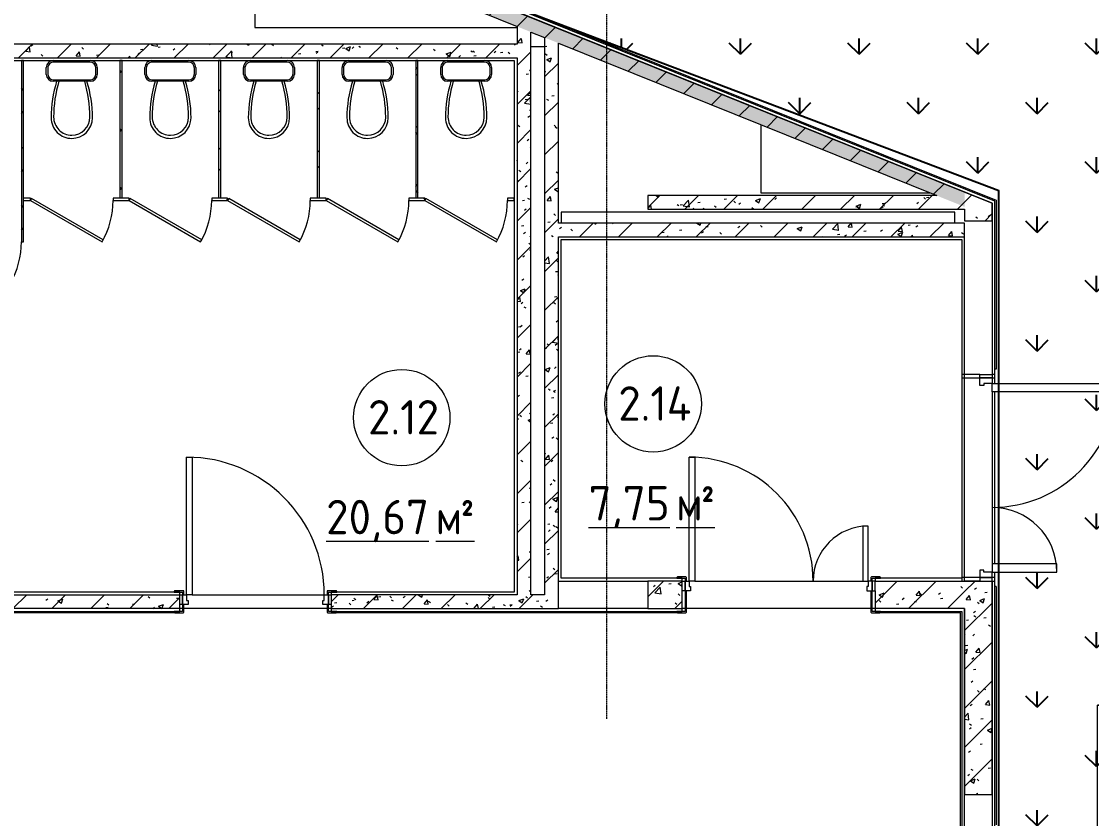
# Model space of a CAD drawing. Header units: millimetres. Extents: x -584918 to 2941280, y 3000189 to 4229862.
# Drawn here: x -436506 to -428734, y 3853985 to 3859775 of the extents above; entities that cross this region are included whole.
import ezdxf

# ---------------------------------------------------------------- set-up
doc = ezdxf.new("R2010")
doc.units = ezdxf.units.MM
doc.linetypes.add('ASVP_Невидимые', pattern=[5, 3, -2])
doc.linetypes.add('ASVP_Осевая', pattern=[14, 10, -2, 0, -2])
for name, color, linetype, lineweight in [('Двери', 7, 'Continuous', 0), ('Линии', 7, 'Continuous', 0), ('Марки помещений', 7, 'Continuous', 0), ('Обобщенные модели', 7, 'Continuous', 0), ('Перекрытие', 7, 'Continuous', 0), ('Сантехника', 7, 'Continuous', 0), ('Стены внутренние', 7, 'Continuous', 0), ('Стены наружные', 7, 'Continuous', 0), ('Стены несущие', 7, 'Continuous', 0), ('Стены отделка', 7, 'Continuous', 0), ('Стены перегородки', 7, 'Continuous', 0), ('экспертиза условные обозначения', 1, 'Continuous', 0)]:
    doc.layers.add(name, color=color, linetype=linetype, lineweight=lineweight)
doc.styles.add('GOST Common_2', font='', dxfattribs={"height": 500})
doc.styles.add('GOST Common_3', font='', dxfattribs={"width": 0.9, "height": 500})
doc.styles.get('GOST Common_2').set_extended_font_data('GOST Common')
doc.styles.get('GOST Common_3').set_extended_font_data('GOST Common')
pattern_1 = [(45, (-445536.98, 3844560.27), (-141.4214, 141.4214), [])]
pattern_2 = [(50, (-445536.98, 3844560.27), (364.368, -31.8783), [38.1, -419.1]), (355, (-445536.98, 3844560.27), (-70.486, 382.1133), [30.48, -335.28]), (100.451, (-445506.6, 3844557.6), (293.885, 350.2334), [32.38, -356.18]), (46.184, (-445537, 3844661.87), (542.1585, -84.086), [57.15, -628.65]), (96.636, (-445491.8, 3844654.86), (474.805, 494.855), [48.57, -534.27]), (351.184, (-445537, 3844661.87), (474.81, 494.85), [45.72, -502.92]), (21, (-445486.18, 3844636.47), (303.2285, -204.5305), [38.1, -419.1]), (326, (-445486.18, 3844636.47), (123.604, 368.376), [30.48, -335.28]), (71.451, (-445460.9, 3844619.42), (426.834, 163.8427), [32.38, -356.18]), (37.5, (-445536.98, 3844560.27), (6.17665, 169.11015), [16.764, -314.452, 16.764, -323.596, -336.55]), (37.5, (-445536.98, 3844560.27), (6.17665, 169.11015), [-671.576, 16.764, -319.786]), (7.5, (-445536.98, 3844560.27), (133.6389, 200.3615), [16.764, -177.292, 16.764, -306.832, -128.27]), (7.5, (-445536.98, 3844560.27), (133.6389, 200.3615), [-517.652, 16.764, -111.506]), (327.5, (-445650.27, 3844560.27), (271.1818, -11.4584), [16.764, -110.236, 16.764, -379.476, -525.78]), (327.5, (-445650.27, 3844560.27), (271.1818, -11.4584), [-523.24, 16.764, -509.016]), (317.5, (-445701.07, 3844560.27), (296.2585, 50.8528), [16.764, -148.336, 16.764, -246.38, -373.38]), (317.5, (-445701.07, 3844560.27), (296.2585, 50.8528), [-428.244, 16.764, -356.616])]
pattern_3 = [(45, (-445536.98, 3844560.27), (-212.132, 212.132), []), (135, (-445536.98, 3844560.27), (-212.132, -212.132), [])]
pattern_4 = [(90, (-445940.84, 3599179.46), (-431.0523, 431.0523), [114.3, -747.8046]), (45, (-445940.84, 3599179.46), (-431.0523, 431.0523), [114.3, -495.3]), (135, (-445940.84, 3599179.46), (-431.0523, -431.0523), [114.3, -495.3])]

# ---------------------------------------------------------------- blocks, each defined once
blk = doc.blocks.new('ASVP_ДверьДеревянная_2 полотна - Межкомнатная 1300х2000h_полотна_ Г Пр _1220 в свету_-7189934-АР Этаж 02')
at = {"layer": 'Двери', "lineweight": 18}
for p, q in [((-650, 1000), (-610, 1000)), ((-650, 100), (-650, 1000)), ((-610, 1000), (-610, 100)), ((650, 500), (610, 500)), ((610, 500), (610, 100)), ((650, 100), (650, 500)), ((-680, 100), (-650, 100)), ((-680, 30), (-680, 100)), ((-610, 100), (-650, 100)), ((-650, 100), (-650, 60)), ((610, 100), (650, 100)), ((680, 100), (650, 100)), ((650, 100), (650, 60)), ((680, 30), (680, 100)), ((-640, 30), (-680, 30)), ((-650, 60), (-640, 60)), ((-640, 60), (-640, 30)), ((650, 60), (640, 60)), ((640, 60), (640, 30)), ((640, 30), (680, 30))]:
    blk.add_line(p, q, dxfattribs=at)
at = {"layer": 'Двери', "linetype": 'ASVP_Невидимые', "lineweight": 18}
for p, q in [((-700, 100), (-680, 100)), ((-700, 30), (-700, 100)), ((-680, 100), (-680, 30)), ((700, 100), (680, 100)), ((680, 100), (680, 30)), ((700, 30), (700, 100)), ((-680, 30), (-700, 30)), ((680, 30), (700, 30))]:
    blk.add_line(p, q, dxfattribs=at)
at = {"layer": 'Двери'}
for centre, radius, start, end in [((-650, 100), 900, 360, 90), ((650, 100), 400, 90, 180)]:
    blk.add_arc(centre, radius, start, end, dxfattribs=at)
blk = doc.blocks.new('ASVP_НАЛИЧНИК МДФ_Двери - Наличник дверной МДФ-7405303-АР Этаж 02')
at = {"layer": 'Обобщенные модели'}
for p, q in [((-680, 150), (-680, -1)), ((-670, -5), (-670, 150)), ((670, 150), (670, -5)), ((680, -1), (680, 150)), ((-681, 0), (-740, 0)), ((-740, 0), (-740, -5)), ((-681, -1), (-681, 0)), ((740, 0), (681, 0)), ((681, 0), (681, -1)), ((740, -5), (740, 0)), ((-735, -10), (-675, -10)), ((-680, -1), (-681, -1)), ((675, -10), (735, -10)), ((681, -1), (680, -1))]:
    blk.add_line(p, q, dxfattribs=at)
for centre, start, end in [((-735, -5), 180, 270), ((-675, -5), 270, 360), ((675, -5), 180, 270), ((735, -5), 270, 360)]:
    blk.add_arc(centre, 5, start, end, dxfattribs=at)
blk = doc.blocks.new('ASVP_НАЛИЧНИК МДФ_Двери - Наличник дверной МДФ-7488626-АР Этаж 02')
at = {"layer": 'Обобщенные модели'}
for p, q in [((-681, 0), (-740, 0)), ((-740, 0), (-740, -5)), ((-681, -1), (-681, 0)), ((-680, 20), (-680, -1)), ((-670, -5), (-670, 20)), ((670, 20), (670, -5)), ((680, -1), (680, 20)), ((740, 0), (681, 0)), ((681, 0), (681, -1)), ((740, -5), (740, 0)), ((-735, -10), (-675, -10)), ((-680, -1), (-681, -1)), ((675, -10), (735, -10)), ((681, -1), (680, -1))]:
    blk.add_line(p, q, dxfattribs=at)
for centre, start, end in [((-735, -5), 180, 270), ((-675, -5), 270, 360), ((675, -5), 180, 270), ((735, -5), 270, 360)]:
    blk.add_arc(centre, 5, start, end, dxfattribs=at)
blk = doc.blocks.new('ASVP_ДверьПротивопожарнаяСтальная_2 полотна - EI15 1370х2000h_полотна_ Г Пр _1250 в свету_-7407274-АР Этаж 02')
at = {"layer": 'Двери', "lineweight": 18}
for p, q in [((-685, 1000), (-625, 1000)), ((-685, 100), (-685, 1000)), ((-625, 1000), (-625, 100)), ((685, 570), (625, 570)), ((625, 570), (625, 100)), ((685, 100), (685, 570)), ((-725, 100), (-685, 100)), ((-725, 10), (-725, 100)), ((-625, 100), (-685, 100)), ((-685, 100), (-685, 40)), ((625, 100), (685, 100)), ((725, 100), (685, 100)), ((685, 100), (685, 40)), ((725, 10), (725, 100)), ((-670, 10), (-725, 10)), ((-685, 40), (-670, 40)), ((-670, 40), (-670, 10)), ((685, 40), (670, 40)), ((670, 40), (670, 10)), ((670, 10), (725, 10))]:
    blk.add_line(p, q, dxfattribs=at)
at = {"layer": 'Двери', "linetype": 'ASVP_Невидимые', "lineweight": 18}
for p, q in [((-750, 100), (-725, 100)), ((-750, 10), (-750, 100)), ((-725, 100), (-725, 10)), ((750, 100), (725, 100)), ((725, 100), (725, 10)), ((750, 10), (750, 100)), ((-725, 10), (-750, 10)), ((725, 10), (750, 10))]:
    blk.add_line(p, q, dxfattribs=at)
at = {"layer": 'Двери'}
for centre, radius, start, end in [((-685, 100), 900, 360, 90), ((685, 100), 470, 90, 180)]:
    blk.add_arc(centre, radius, start, end, dxfattribs=at)
blk = doc.blocks.new('ASVP_ДверьДеревянная_1 полотно - Санузел 1000х2000h_полотно_ Г Пр _950 в свету_-7523500-АР Этаж 02')
at = {"layer": 'Двери', "lineweight": 18}
for p, q in [((-500, 1050), (-460, 1050)), ((-500, 50), (-500, 1050)), ((-460, 1050), (-460, 50)), ((-530, 50), (-500, 50)), ((-530, -20), (-530, 50)), ((-460, 50), (-500, 50)), ((-500, 50), (-500, 10)), ((-500, 10), (-490, 10)), ((-490, 10), (-490, -20)), ((490, 10), (500, 10)), ((490, -20), (490, 10)), ((500, 50), (530, 50)), ((500, 10), (500, 50)), ((530, 50), (530, -20)), ((-490, -20), (-530, -20)), ((530, -20), (490, -20))]:
    blk.add_line(p, q, dxfattribs=at)
at = {"layer": 'Двери', "linetype": 'ASVP_Невидимые', "lineweight": 18}
for p, q in [((-550, 50), (-530, 50)), ((-550, -20), (-550, 50)), ((-530, 50), (-530, -20)), ((530, 50), (550, 50)), ((530, -20), (530, 50)), ((550, 50), (550, -20)), ((-530, -20), (-550, -20)), ((550, -20), (530, -20))]:
    blk.add_line(p, q, dxfattribs=at)
at = {"layer": 'Двери'}
blk.add_arc((-500, 50), 1000, 0, 90, dxfattribs=at)
blk = doc.blocks.new('ASVP_НАЛИЧНИК МДФ_Двери - Наличник дверной МДФ-V69-АР Этаж 02')
at = {"layer": 'Обобщенные модели'}
h = blk.add_hatch(dxfattribs=at)
h.set_pattern_fill('FP_13', color=256, style=0, pattern_type=2)
h.set_pattern_definition([(216.87, (-10564.3, -10512.83), (1249.4985, 833.00223), [208.25, -1874.25]), (206.565, (-10314.4, -10637.78), (-416.5007, -416.5004), [465.661, -465.661]), (198.435, (-10314.4, -10846.03), (-832.9995, -416.5009), [263.418, -1053.671])])
h.paths.add_polyline_path([(-585, -10), (-525, -10), (-521.5, -8.5), (-520, -5), (-520, 50), (-530, 50), (-531, 0), (-590, -1), (-590, -5), (-588.5, -8.5)])
h.paths.add_polyline_path([(530, -10), (585, -10), (588.5, -8.5), (590, -5), (590, 0), (530, 0), (530, 50), (520, 50), (520, -5), (521.5, -8.5), (525, -10)])
for p, q in [((-531, 0), (-590, 0)), ((-590, 0), (-590, -5)), ((-531, -1), (-531, 0)), ((-530, 50), (-530, -1)), ((-520, -5), (-520, 50)), ((520, 50), (520, -5)), ((530, -1), (530, 50)), ((590, 0), (531, 0)), ((531, 0), (531, -1)), ((590, -5), (590, 0)), ((-585, -10), (-525, -10)), ((-530, -1), (-531, -1)), ((525, -10), (585, -10)), ((531, -1), (530, -1))]:
    blk.add_line(p, q, dxfattribs=at)
for centre, start, end in [((-585, -5), 180, 270), ((-525, -5), 270, 360), ((525, -5), 180, 270), ((585, -5), 270, 360)]:
    blk.add_arc(centre, 5, start, end, dxfattribs=at)
blk = doc.blocks.new('ASVP_НАЛИЧНИК МДФ_Двери - Наличник дверной МДФ-V70-АР Этаж 02')
at = {"layer": 'Обобщенные модели'}
for p, q in [((-531, 0), (-590, 0)), ((-590, 0), (-590, -5)), ((-531, -1), (-531, 0)), ((-530, 20), (-530, -1)), ((-520, -5), (-520, 20)), ((520, 20), (520, -5)), ((530, -1), (530, 20)), ((590, 0), (531, 0)), ((531, 0), (531, -1)), ((590, -5), (590, 0)), ((-585, -10), (-525, -10)), ((-530, -1), (-531, -1)), ((525, -10), (585, -10)), ((531, -1), (530, -1))]:
    blk.add_line(p, q, dxfattribs=at)
for centre, start, end in [((-585, -5), 180, 270), ((-525, -5), 270, 360), ((525, -5), 180, 270), ((585, -5), 270, 360)]:
    blk.add_arc(centre, 5, start, end, dxfattribs=at)
blk = doc.blocks.new('ASVP_2D_Унитаз_Слив - Унитаз детский-7543592-АР Этаж 02')
at = {"layer": 'Сантехника'}
for p, q in [((-244.1, 160), (25.9, 160)), ((-294.1, 60), (-294.1, 110)), ((-284.1, 105), (-284.1, 65)), ((20.9, 150), (-239.1, 150)), ((65.9, 65), (65.9, 105)), ((75.9, 110), (75.9, 60)), ((-239.1, 20), (20.9, 20))]:
    blk.add_line(p, q, dxfattribs=at)
for centre, radius, start, end in [((-109.1, 425), 150, 90.09963, 180), ((-109.1, 420.1), 131.9, 90, 180), ((-109.1, 425), 150, 0, 90.09963), ((-109.1, 420.1), 131.9, 360, 90), ((638.7, 425), 897.8, 180, 197.16724), ((661.9, 420.1), 902.8, 180, 196.74355), ((-880.1, 420.1), 902.8, 343.25645, 360), ((-856.9, 425), 897.8, 342.83276, 0), ((-244.1, 110), 50, 90, 180), ((25.9, 110), 50, 0, 90), ((-239.1, 105), 45, 90, 180), ((20.9, 105), 45, 0, 90), ((-244.1, 60), 50, 180, 270), ((-239.1, 65), 45, 180, 270), ((20.9, 65), 45, 270, 0), ((25.9, 60), 50, 270, 0)]:
    blk.add_arc(centre, radius, start, end, dxfattribs=at)
blk = doc.blocks.new('Д_Эскиз_1П - Дверь_в_трансформируемой_перегородке-7567258-АР Этаж 02')
at = {"layer": 'Двери'}
for p, q in [((-292, 5.9), (-300, -8)), ((227.6, -294.1), (-292, 5.9)), ((-300, -8), (219.6, -308)), ((219.6, -308), (227.6, -294.1))]:
    blk.add_line(p, q, dxfattribs=at)
blk.add_arc((-300, -8), 600, 330, 360, dxfattribs=at)
blk = doc.blocks.new('ASVP_ОТКОС_Оштукатуривание дверного откоса - Оштукатуривание дверного откоса-V99-АР Этаж 02')
at = {"layer": 'Обобщенные модели'}
for p, q in [((-750, 130), (-750, 0)), ((-725, 0), (-725, 130)), ((725, 130), (725, 0)), ((750, 0), (750, 130)), ((-750, 0), (-725, 0)), ((725, 0), (750, 0))]:
    blk.add_line(p, q, dxfattribs=at)
blk = doc.blocks.new('ASVP_ОТКОС_Оштукатуривание дверного откоса - Оштукатуривание дверного откоса-V100-АР Этаж 02')
at = {"layer": 'Обобщенные модели'}
for p, q in [((-750, 20), (-750, 0)), ((-750, 0), (-725, 0)), ((-725, 0), (-725, 20)), ((725, 20), (725, 0)), ((725, 0), (750, 0)), ((750, 0), (750, 20))]:
    blk.add_line(p, q, dxfattribs=at)
blk = doc.blocks.new('ASVP_Марка_Помещение_ДваЗначения - Номер Площадь-685795-АР Этаж 02')
at = {"layer": 'Марки помещений'}
blk.add_circle((0, 0), 3.5, dxfattribs=at)

msp = doc.modelspace()

# ---------------------------------------------------------------- hatches: boundary and pattern name
at = {"layer": 'Стены внутренние'}
h = msp.add_hatch(dxfattribs=at)
h.set_pattern_fill('FP_1', color=256, style=0, pattern_type=2)
h.set_pattern_definition(pattern_1)
h.paths.add_polyline_path([(-429656.082, 3858427.978), (-429656.082, 3858535.792), (-438613.617, 3862145.545), (-438650.995, 3862052.793), (-429723.622, 3858455.195)])
h = msp.add_hatch(dxfattribs=at)
h.set_pattern_fill('FP_2', color=256, style=0, pattern_type=2)
h.set_pattern_definition(pattern_2)
h.paths.add_polyline_path([(-429656.082, 3858427.978), (-429656.082, 3858535.792), (-438613.617, 3862145.545), (-438650.995, 3862052.793), (-429723.622, 3858455.195)])
h = msp.add_hatch(dxfattribs=at)
h.set_pattern_fill('FP_1', color=256, style=0, pattern_type=2)
h.set_pattern_definition(pattern_1)
h.paths.add_polyline_path([(-432806.082, 3855609.598), (-432806.082, 3859697.381), (-432906.082, 3859737.679), (-432906.082, 3855609.598)])
h = msp.add_hatch(dxfattribs=at)
h.set_pattern_fill('FP_2', color=256, style=0, pattern_type=2)
h.set_pattern_definition(pattern_2)
h.paths.add_polyline_path([(-432806.082, 3855609.598), (-432806.082, 3859697.381), (-432906.082, 3859737.679), (-432906.082, 3855609.598)])
h = msp.add_hatch(dxfattribs=at)
h.set_pattern_fill('FP_1', color=256, style=0, pattern_type=2)
h.set_pattern_definition(pattern_1)
h.paths.add_polyline_path([(-433017.71, 3859509.598), (-432906.082, 3859509.598), (-432906.082, 3859609.598), (-438206.082, 3859609.598), (-438206.082, 3859509.598), (-433162.773, 3859509.598)])
h = msp.add_hatch(dxfattribs=at)
h.set_pattern_fill('FP_2', color=256, style=0, pattern_type=2)
h.set_pattern_definition(pattern_2)
h.paths.add_polyline_path([(-433017.71, 3859509.598), (-432906.082, 3859509.598), (-432906.082, 3859609.598), (-438206.082, 3859609.598), (-438206.082, 3859509.598), (-433162.773, 3859509.598)])
h = msp.add_hatch(dxfattribs=at)
h.set_pattern_fill('FP_1', color=256, style=0, pattern_type=2)
h.set_pattern_definition(pattern_1)
h.paths.add_polyline_path([(-432606.082, 3855609.598), (-432606.082, 3859616.783), (-432706.082, 3859657.082), (-432706.082, 3855609.598), (-432626.082, 3855609.598)])
h = msp.add_hatch(dxfattribs=at)
h.set_pattern_fill('FP_2', color=256, style=0, pattern_type=2)
h.set_pattern_definition(pattern_2)
h.paths.add_polyline_path([(-432606.082, 3855609.598), (-432606.082, 3859616.783), (-432706.082, 3859657.082), (-432706.082, 3855609.598), (-432626.082, 3855609.598)])
h = msp.add_hatch(dxfattribs=at)
h.set_pattern_fill('FP_1', color=256, style=0, pattern_type=2)
h.set_pattern_definition(pattern_1)
h.paths.add_polyline_path([(-429656.082, 3858409.598), (-429656.082, 3858427.978), (-429858.623, 3858509.598), (-431956.082, 3858509.598), (-431956.082, 3858409.598), (-429726.082, 3858409.598)])
h = msp.add_hatch(dxfattribs=at)
h.set_pattern_fill('FP_2', color=256, style=0, pattern_type=2)
h.set_pattern_definition(pattern_2)
h.paths.add_polyline_path([(-429656.082, 3858409.598), (-429656.082, 3858427.978), (-429858.623, 3858509.598), (-431956.082, 3858509.598), (-431956.082, 3858409.598), (-429726.082, 3858409.598)])
h = msp.add_hatch(dxfattribs=at)
h.set_pattern_fill('FP_1', color=256, style=0, pattern_type=2)
h.set_pattern_definition(pattern_1)
h.paths.add_polyline_path([(-429456.082, 3858327.231), (-429456.082, 3858455.195), (-429656.082, 3858535.792), (-429656.082, 3858327.231), (-429480.405, 3858327.231)])
h = msp.add_hatch(dxfattribs=at)
h.set_pattern_fill('FP_2', color=256, style=0, pattern_type=2)
h.set_pattern_definition(pattern_2)
h.paths.add_polyline_path([(-429456.082, 3858327.231), (-429456.082, 3858455.195), (-429656.082, 3858535.792), (-429656.082, 3858327.231), (-429480.405, 3858327.231)])
h = msp.add_hatch(dxfattribs=at)
h.set_pattern_fill('FP_1', color=256, style=0, pattern_type=2)
h.set_pattern_definition(pattern_1)
h.paths.add_polyline_path([(-432586.082, 3858209.598), (-429656.082, 3858209.598), (-429656.082, 3858309.598), (-432606.082, 3858309.598), (-432606.082, 3858209.598)])
h = msp.add_hatch(dxfattribs=at)
h.set_pattern_fill('FP_2', color=256, style=0, pattern_type=2)
h.set_pattern_definition(pattern_2)
h.paths.add_polyline_path([(-432586.082, 3858209.598), (-429656.082, 3858209.598), (-429656.082, 3858309.598), (-432606.082, 3858309.598), (-432606.082, 3858209.598)])
h = msp.add_hatch(dxfattribs=at)
h.set_pattern_fill('FP_1', color=256, style=0, pattern_type=2)
h.set_pattern_definition(pattern_1)
h.paths.add_polyline_path([(-429676.082, 3855509.598), (-429656.082, 3855509.598), (-429656.082, 3855709.598), (-430306.082, 3855709.598), (-430306.082, 3855509.598), (-430265.147, 3855509.598)])
h.paths.add_polyline_path([(-431956.082, 3855509.598), (-431706.082, 3855509.598), (-431706.082, 3855709.598), (-431956.082, 3855709.598), (-431956.082, 3855517.477)])
h = msp.add_hatch(dxfattribs=at)
h.set_pattern_fill('FP_2', color=256, style=0, pattern_type=2)
h.set_pattern_definition(pattern_2)
h.paths.add_polyline_path([(-429676.082, 3855509.598), (-429656.082, 3855509.598), (-429656.082, 3855709.598), (-430306.082, 3855709.598), (-430306.082, 3855509.598), (-430265.147, 3855509.598)])
h.paths.add_polyline_path([(-431956.082, 3855509.598), (-431706.082, 3855509.598), (-431706.082, 3855709.598), (-431956.082, 3855709.598), (-431956.082, 3855517.477)])
h = msp.add_hatch(dxfattribs=at)
h.set_pattern_fill('FP_1', color=256, style=0, pattern_type=2)
h.set_pattern_definition(pattern_1)
h.paths.add_polyline_path([(-429456.082, 3854159.598), (-429456.082, 3855709.598), (-429656.082, 3855709.598), (-429656.082, 3854159.598)])
h = msp.add_hatch(dxfattribs=at)
h.set_pattern_fill('FP_2', color=256, style=0, pattern_type=2)
h.set_pattern_definition(pattern_2)
h.paths.add_polyline_path([(-429456.082, 3854159.598), (-429456.082, 3855709.598), (-429656.082, 3855709.598), (-429656.082, 3854159.598)])
h = msp.add_hatch(dxfattribs=at)
h.set_pattern_fill('FP_1', color=256, style=0, pattern_type=2)
h.set_pattern_definition(pattern_1)
h.paths.add_polyline_path([(-438406.082, 3855509.598), (-435356.082, 3855509.598), (-435356.082, 3855609.598), (-438506.082, 3855609.598), (-438506.082, 3855509.598)])
h.paths.add_polyline_path([(-432709.928, 3855509.598), (-432606.082, 3855509.598), (-432606.082, 3855609.598), (-434256.082, 3855609.598), (-434256.082, 3855509.598), (-432806.082, 3855509.598)])
h = msp.add_hatch(dxfattribs=at)
h.set_pattern_fill('FP_2', color=256, style=0, pattern_type=2)
h.set_pattern_definition(pattern_2)
h.paths.add_polyline_path([(-438406.082, 3855509.598), (-435356.082, 3855509.598), (-435356.082, 3855609.598), (-438506.082, 3855609.598), (-438506.082, 3855509.598)])
h.paths.add_polyline_path([(-432709.928, 3855509.598), (-432606.082, 3855509.598), (-432606.082, 3855609.598), (-434256.082, 3855609.598), (-434256.082, 3855509.598), (-432806.082, 3855509.598)])
at = {"layer": 'Стены наружные'}
h = msp.add_hatch(dxfattribs=at)
h.set_pattern_fill('FP_14', color=256, style=0, pattern_type=2)
h.set_pattern_definition(pattern_3)
h.paths.add_polyline_path([(-436506.082, 3858173.598), (-436490.082, 3858173.598), (-436490.082, 3859489.598), (-436506.082, 3859489.598), (-436506.082, 3858231.063)])
h = msp.add_hatch(dxfattribs=at)
h.set_pattern_fill('FP_14', color=256, style=0, pattern_type=2)
h.set_pattern_definition(pattern_3)
h.paths.add_polyline_path([(-435790.082, 3858489.598), (-435774.082, 3858489.598), (-435774.082, 3859489.598), (-435790.082, 3859489.598), (-435790.082, 3858953.86)])
h = msp.add_hatch(dxfattribs=at)
h.set_pattern_fill('FP_14', color=256, style=0, pattern_type=2)
h.set_pattern_definition(pattern_3)
h.paths.add_polyline_path([(-435074.082, 3858489.598), (-435058.082, 3858489.598), (-435058.082, 3859489.598), (-435074.082, 3859489.598), (-435074.082, 3858953.86)])
h = msp.add_hatch(dxfattribs=at)
h.set_pattern_fill('FP_14', color=256, style=0, pattern_type=2)
h.set_pattern_definition(pattern_3)
h.paths.add_polyline_path([(-434358.082, 3858489.598), (-434342.082, 3858489.598), (-434342.082, 3859489.598), (-434358.082, 3859489.598), (-434358.082, 3858953.86)])
h = msp.add_hatch(dxfattribs=at)
h.set_pattern_fill('FP_14', color=256, style=0, pattern_type=2)
h.set_pattern_definition(pattern_3)
h.paths.add_polyline_path([(-433642.082, 3858489.598), (-433626.082, 3858489.598), (-433626.082, 3859489.598), (-433642.082, 3859489.598), (-433642.082, 3858953.86)])
h = msp.add_hatch(dxfattribs=at)
h.set_pattern_fill('FP_14', color=256, style=0, pattern_type=2)
h.set_pattern_definition(pattern_3)
h.paths.add_polyline_path([(-433692.082, 3858473.598), (-433576.082, 3858473.598), (-433576.082, 3858489.598), (-433692.082, 3858489.598)])
h.paths.add_polyline_path([(-432926.082, 3858473.598), (-432926.082, 3858489.598), (-432976.082, 3858489.598), (-432976.082, 3858473.598)])
h.paths.add_polyline_path([(-435008.082, 3858473.598), (-435008.082, 3858489.598), (-435124.082, 3858489.598), (-435124.082, 3858473.598), (-435058.082, 3858473.598)])
h.paths.add_polyline_path([(-435840.082, 3858473.598), (-435724.082, 3858473.598), (-435724.082, 3858489.598), (-435840.082, 3858489.598)])
h.paths.add_polyline_path([(-436490.082, 3858473.598), (-436440.082, 3858473.598), (-436440.082, 3858489.598), (-436490.082, 3858489.598)])
h.paths.add_polyline_path([(-434292.082, 3858473.598), (-434292.082, 3858489.598), (-434408.082, 3858489.598), (-434408.082, 3858473.598), (-434342.082, 3858473.598)])
at = {"layer": 'экспертиза условные обозначения', "lineweight": -3}
h = msp.add_hatch(dxfattribs=at)
h.set_pattern_fill('GRASS', color=3, scale=24)
h.set_pattern_definition(pattern_4)
edge = h.paths.add_edge_path()
edge.add_line((-447049.451, 3865658.265), (-446341.145, 3867415.913))
edge.add_line((-446341.145, 3867415.913), (-444564.946, 3866700.132))
edge.add_line((-444564.946, 3866700.132), (-442509.176, 3871801.486))
edge.add_line((-442509.176, 3871801.486), (-441117.898, 3871240.821))
edge.add_line((-441117.898, 3871240.821), (-443173.668, 3866139.467))
edge.add_line((-443173.668, 3866139.467), (-432539.664, 3861854.123))
edge.add_line((-432539.664, 3861854.123), (-433249.838, 3860091.837))
edge.add_line((-433249.838, 3860091.837), (-438544.928, 3862225.679))
edge.add_arc((-438931.415, 3861168.873), 1125.26, 69.9119077, 178.1393932)
edge.add_line((-440056.082, 3861205.408), (-440056.082, 3859309.598))
edge.add_line((-440056.082, 3859309.598), (-442806.082, 3859309.598))
edge.add_line((-442806.082, 3859309.598), (-442806.082, 3863942.86))
edge.add_line((-442806.082, 3863942.86), (-445766.386, 3865141.209))
edge.add_line((-445766.386, 3865141.209), (-447049.451, 3865658.265))
h = msp.add_hatch(dxfattribs=at)
h.set_pattern_fill('GRASS', color=3, scale=24)
h.set_pattern_definition(pattern_4)
edge = h.paths.add_edge_path()
edge.add_line((-433138.536, 3859960.732), (-432427.047, 3861812.531))
edge.add_line((-432427.047, 3861812.531), (-429058.768, 3860419.029))
edge.add_line((-429058.768, 3860419.029), (-427713.174, 3863758.097))
edge.add_line((-427713.174, 3863758.097), (-426192.043, 3863145.104))
edge.add_line((-426192.043, 3863145.104), (-427537.637, 3859806.036))
edge.add_line((-427537.637, 3859806.036), (-422940.993, 3857986.002))
edge.add_line((-422940.993, 3857986.002), (-423651.168, 3856223.716))
edge.add_line((-423651.168, 3856223.716), (-424966.386, 3856759.12))
edge.add_arc((-425393.138, 3855731.152), 1113.03, 67.4546237, 179.2891611)
edge.add_line((-426506.082, 3855744.96), (-426506.082, 3853909.598))
edge.add_line((-426506.082, 3853909.598), (-429406.082, 3853909.598))
edge.add_line((-429406.082, 3853909.598), (-429406.082, 3858542.86))
edge.add_line((-429406.082, 3858542.86), (-433138.536, 3859960.732))

# ---------------------------------------------------------------- linework, layer by layer
at = {"layer": 'Линии', "linetype": 'ASVP_Осевая'}
msp.add_line((-432256.082, 3860209.598), (-432256.082, 3854709.598), dxfattribs=at)
at = {"layer": 'Перекрытие'}
for p, q in [((-434811.258, 3859909.598), (-434811.258, 3859729.598)), ((-434811.258, 3859729.598), (-432906.082, 3859729.598)), ((-432706.082, 3859589.598), (-432806.082, 3859589.598)), ((-431136.082, 3859024.395), (-431136.082, 3858529.598)), ((-431136.082, 3858529.598), (-429908.252, 3858529.598)), ((-429726.082, 3858389.598), (-432586.082, 3858389.598)), ((-432586.082, 3858389.598), (-432586.082, 3858309.598)), ((-429726.082, 3858309.598), (-429726.082, 3858389.598)), ((-431616.082, 3855709.598), (-430396.082, 3855709.598)), ((-435266.082, 3855609.598), (-434306.082, 3855609.598)), ((-435336.082, 3855509.598), (-435356.082, 3855509.598)), ((-434286.082, 3855509.598), (-435326.082, 3855509.598)), ((-434256.082, 3855509.598), (-434276.082, 3855509.598)), ((-431686.082, 3855509.598), (-431706.082, 3855509.598)), ((-430336.082, 3855509.598), (-431676.082, 3855509.598)), ((-430306.082, 3855509.598), (-430326.082, 3855509.598))]:
    msp.add_line(p, q, dxfattribs=at)
at = {"layer": 'Стены внутренние'}
for p, q in [((-433113.687, 3859961.499), (-429426.082, 3858475.45)), ((-429426.082, 3858475.45), (-429426.082, 3857249.598)), ((-429426.082, 3857249.598), (-429436.082, 3857249.598)), ((-429426.082, 3855669.598), (-429436.082, 3855669.598)), ((-429426.082, 3855669.598), (-429426.082, 3853939.598)), ((-435396.082, 3855479.598), (-437076.082, 3855479.598)), ((-435396.082, 3855479.598), (-435396.082, 3855484.598)), ((-434216.082, 3855479.598), (-434216.082, 3855484.598)), ((-431741.082, 3855479.598), (-434216.082, 3855479.598)), ((-429686.082, 3855479.598), (-430271.082, 3855479.598)), ((-429686.082, 3846739.598), (-429686.082, 3855479.598))]:
    msp.add_line(p, q, dxfattribs=at)
at = {"layer": 'Стены несущие'}
for p, q in [((-429456.082, 3858455.195), (-438613.617, 3862145.545)), ((-433332.697, 3859909.598), (-432906.082, 3859737.679)), ((-432906.082, 3859737.679), (-432906.082, 3859609.598)), ((-432806.082, 3859697.381), (-432706.082, 3859657.082)), ((-432806.082, 3855609.598), (-432806.082, 3859697.381)), ((-432906.082, 3859609.598), (-438206.082, 3859609.598)), ((-432706.082, 3859657.082), (-432706.082, 3855609.598)), ((-432606.082, 3859616.783), (-429858.623, 3858509.598)), ((-432606.082, 3858309.598), (-432606.082, 3859616.783)), ((-438206.082, 3859509.598), (-432906.082, 3859509.598)), ((-432906.082, 3859509.598), (-432906.082, 3855609.598)), ((-429858.623, 3858509.598), (-431956.082, 3858509.598)), ((-431956.082, 3858509.598), (-431956.082, 3858409.598)), ((-429456.082, 3858327.231), (-429456.082, 3858455.195)), ((-431956.082, 3858409.598), (-429656.082, 3858409.598)), ((-429656.082, 3858409.598), (-429656.082, 3858327.231)), ((-429656.082, 3858309.598), (-432606.082, 3858309.598)), ((-429656.082, 3858327.231), (-429456.082, 3858327.231)), ((-429656.082, 3858209.598), (-429656.082, 3858309.598)), ((-432606.082, 3855509.598), (-432606.082, 3858209.598)), ((-432606.082, 3858209.598), (-429656.082, 3858209.598)), ((-431956.082, 3855709.598), (-431956.082, 3855509.598)), ((-431706.082, 3855709.598), (-431956.082, 3855709.598)), ((-430306.082, 3855709.598), (-429656.082, 3855709.598)), ((-429546.082, 3855709.598), (-429656.082, 3855709.598)), ((-429456.082, 3854159.598), (-429456.082, 3855709.598)), ((-431706.082, 3855509.598), (-431706.082, 3855639.598)), ((-430306.082, 3855639.598), (-430306.082, 3855509.598)), ((-438206.082, 3855609.598), (-435356.082, 3855609.598)), ((-432906.082, 3855609.598), (-434256.082, 3855609.598)), ((-432706.082, 3855609.598), (-432806.082, 3855609.598)), ((-435356.082, 3855509.598), (-437106.082, 3855509.598)), ((-435356.082, 3855509.598), (-435356.082, 3855539.598)), ((-434256.082, 3855539.598), (-434256.082, 3855509.598)), ((-434256.082, 3855509.598), (-432606.082, 3855509.598)), ((-431956.082, 3855509.598), (-431706.082, 3855509.598)), ((-429656.082, 3855509.598), (-430306.082, 3855509.598)), ((-429656.082, 3855509.598), (-429656.082, 3854159.598)), ((-429656.082, 3854159.598), (-429456.082, 3854159.598))]:
    msp.add_line(p, q, dxfattribs=at)
at = {"layer": 'Стены отделка'}
for p, q in [((-433138.813, 3859939.281), (-429456.082, 3858455.195)), ((-429436.082, 3858468.698), (-433131.337, 3859957.831)), ((-438186.082, 3859489.598), (-432926.082, 3859489.598)), ((-432926.082, 3859489.598), (-432926.082, 3855629.598)), ((-429456.082, 3858455.195), (-429456.082, 3857209.598)), ((-429436.082, 3857144.598), (-429436.082, 3858468.698)), ((-429656.082, 3855709.598), (-429656.082, 3858209.598)), ((-432586.082, 3858189.598), (-429676.082, 3858189.598)), ((-432586.082, 3855729.598), (-432586.082, 3858189.598)), ((-429676.082, 3858189.598), (-429676.082, 3855729.598)), ((-429456.082, 3857084.598), (-429456.082, 3855834.598)), ((-429436.082, 3855834.598), (-429436.082, 3857084.598)), ((-432606.082, 3855709.598), (-431956.082, 3855709.598)), ((-431706.082, 3855729.598), (-432586.082, 3855729.598)), ((-431706.082, 3855709.598), (-431706.082, 3855729.598)), ((-429676.082, 3855729.598), (-430306.082, 3855729.598)), ((-430306.082, 3855729.598), (-430306.082, 3855709.598)), ((-429456.082, 3855709.598), (-429456.082, 3853909.598)), ((-429436.082, 3853929.598), (-429436.082, 3855774.598)), ((-435356.082, 3855629.598), (-438186.082, 3855629.598)), ((-435356.082, 3855609.598), (-435356.082, 3855629.598)), ((-432926.082, 3855629.598), (-434256.082, 3855629.598)), ((-434256.082, 3855629.598), (-434256.082, 3855609.598)), ((-437086.082, 3855489.598), (-435356.082, 3855489.598)), ((-435356.082, 3855489.598), (-435356.082, 3855509.598)), ((-434256.082, 3855509.598), (-434256.082, 3855489.598)), ((-434256.082, 3855489.598), (-431706.082, 3855489.598)), ((-431956.082, 3855509.598), (-432606.082, 3855509.598)), ((-431706.082, 3855489.598), (-431706.082, 3855509.598)), ((-430306.082, 3855509.598), (-430306.082, 3855489.598)), ((-430306.082, 3855489.598), (-429676.082, 3855489.598)), ((-429676.082, 3855489.598), (-429676.082, 3846729.598)), ((-429656.082, 3846709.598), (-429656.082, 3855509.598))]:
    msp.add_line(p, q, dxfattribs=at)
at = {"layer": 'Стены перегородки'}
for p, q in [((-436506.082, 3859489.598), (-436506.082, 3858173.598)), ((-436490.082, 3859489.598), (-436506.082, 3859489.598)), ((-436490.082, 3858173.598), (-436490.082, 3859489.598)), ((-435790.082, 3859489.598), (-435790.082, 3858489.598)), ((-435774.082, 3859489.598), (-435790.082, 3859489.598)), ((-435774.082, 3858489.598), (-435774.082, 3859489.598)), ((-435074.082, 3859489.598), (-435074.082, 3858489.598)), ((-435058.082, 3859489.598), (-435074.082, 3859489.598)), ((-435058.082, 3858489.598), (-435058.082, 3859489.598)), ((-434358.082, 3859489.598), (-434358.082, 3858489.598)), ((-434342.082, 3859489.598), (-434358.082, 3859489.598)), ((-434342.082, 3858489.598), (-434342.082, 3859489.598)), ((-433642.082, 3859489.598), (-433642.082, 3858489.598)), ((-433626.082, 3859489.598), (-433642.082, 3859489.598)), ((-433626.082, 3858489.598), (-433626.082, 3859489.598)), ((-436440.082, 3858489.598), (-436490.082, 3858489.598)), ((-436490.082, 3858473.598), (-436440.082, 3858473.598)), ((-436440.082, 3858473.598), (-436440.082, 3858489.598)), ((-435724.082, 3858489.598), (-435840.082, 3858489.598)), ((-435840.082, 3858489.598), (-435840.082, 3858473.598)), ((-435840.082, 3858473.598), (-435724.082, 3858473.598)), ((-435724.082, 3858473.598), (-435724.082, 3858489.598)), ((-435008.082, 3858489.598), (-435124.082, 3858489.598)), ((-435124.082, 3858489.598), (-435124.082, 3858473.598)), ((-435124.082, 3858473.598), (-435008.082, 3858473.598)), ((-435008.082, 3858473.598), (-435008.082, 3858489.598)), ((-434292.082, 3858489.598), (-434408.082, 3858489.598)), ((-434408.082, 3858489.598), (-434408.082, 3858473.598)), ((-434408.082, 3858473.598), (-434292.082, 3858473.598)), ((-434292.082, 3858473.598), (-434292.082, 3858489.598)), ((-433576.082, 3858489.598), (-433692.082, 3858489.598)), ((-433692.082, 3858489.598), (-433692.082, 3858473.598)), ((-433692.082, 3858473.598), (-433576.082, 3858473.598)), ((-433576.082, 3858473.598), (-433576.082, 3858489.598)), ((-432926.082, 3858489.598), (-432976.082, 3858489.598)), ((-432976.082, 3858489.598), (-432976.082, 3858473.598)), ((-432976.082, 3858473.598), (-432926.082, 3858473.598)), ((-432926.082, 3858473.598), (-432926.082, 3858489.598)), ((-436506.082, 3858173.598), (-436490.082, 3858173.598))]:
    msp.add_line(p, q, dxfattribs=at)
at = {"layer": 'экспертиза условные обозначения', "color": 3, "lineweight": -3}
msp.add_lwpolyline([(-433138.536, 3859960.732), (-432427.047, 3861812.531), (-429058.768, 3860419.029), (-427713.174, 3863758.097), (-426192.043, 3863145.104), (-427537.637, 3859806.036), (-422940.993, 3857986.002), (-423651.168, 3856223.716), (-424966.386, 3856759.12, 0.53078371), (-426506.082, 3855744.96), (-426506.082, 3853909.598), (-429406.082, 3853909.598), (-429406.082, 3858542.86), (-433138.536, 3859960.732)], format="xyb", dxfattribs=at)

# ---------------------------------------------------------------- block references
at = {"layer": 'Двери'}
for name, p in [('Д_Эскиз_1П - Дверь_в_трансформируемой_перегородке-7567258-АР Этаж 02', (-436140.082, 3858481.598)), ('Д_Эскиз_1П - Дверь_в_трансформируемой_перегородке-7567258-АР Этаж 02', (-435424.082, 3858481.598)), ('Д_Эскиз_1П - Дверь_в_трансформируемой_перегородке-7567258-АР Этаж 02', (-434708.082, 3858481.598)), ('Д_Эскиз_1П - Дверь_в_трансформируемой_перегородке-7567258-АР Этаж 02', (-433992.082, 3858481.598)), ('Д_Эскиз_1П - Дверь_в_трансформируемой_перегородке-7567258-АР Этаж 02', (-433276.082, 3858481.598)), ('Д_Эскиз_1П - Дверь_в_трансформируемой_перегородке-7567258-АР Этаж 02', (-436806.082, 3858181.598)), ('ASVP_ДверьДеревянная_1 полотно - Санузел 1000х2000h_полотно_ Г Пр _950 в свету_-7523500-АР Этаж 02', (-434806.082, 3855559.598)), ('ASVP_ДверьДеревянная_2 полотна - Межкомнатная 1300х2000h_полотна_ Г Пр _1220 в свету_-7189934-АР Этаж 02', (-431006.082, 3855609.598)), ('ASVP_ДверьПротивопожарнаяСтальная_2 полотна - EI15 1370х2000h_полотна_ Г Пр _1250 в свету_-7407274-АР Этаж 02', (-428006.082, 3853809.598))]:
    msp.add_blockref(name, p, dxfattribs=at)
at = {"layer": 'Двери', "rotation": 269.9999999999999}
msp.add_blockref('ASVP_ДверьПротивопожарнаяСтальная_2 полотна - EI15 1370х2000h_полотна_ Г Пр _1250 в свету_-7407274-АР Этаж 02', (-429556.082, 3856459.598), dxfattribs=at)
at = {"layer": 'Марки помещений', "xscale": 99.99999999999993, "yscale": 99.99999999999993, "zscale": 99.99999999999993}
for p in [(-431917.61, 3856996.566), (-433743.698, 3856896.566)]:
    msp.add_blockref('ASVP_Марка_Помещение_ДваЗначения - Номер Площадь-685795-АР Этаж 02', p, dxfattribs=at)
at = {"layer": 'Обобщенные модели'}
for name, p, rotation in [('ASVP_ОТКОС_Оштукатуривание дверного откоса - Оштукатуривание дверного откоса-V99-АР Этаж 02', (-429676.082, 3856459.598), 269.9999999999999), ('ASVP_ОТКОС_Оштукатуривание дверного откоса - Оштукатуривание дверного откоса-V100-АР Этаж 02', (-429436.082, 3856459.598), 89.99999999999972), ('ASVP_НАЛИЧНИК МДФ_Двери - Наличник дверной МДФ-7488626-АР Этаж 02', (-431006.082, 3855729.598), 180), ('ASVP_НАЛИЧНИК МДФ_Двери - Наличник дверной МДФ-V70-АР Этаж 02', (-434806.082, 3855629.598), 180)]:
    msp.add_blockref(name, p, dxfattribs=dict(at, rotation=rotation))
for name, p in [('ASVP_НАЛИЧНИК МДФ_Двери - Наличник дверной МДФ-7405303-АР Этаж 02', (-431006.082, 3855489.598)), ('ASVP_НАЛИЧНИК МДФ_Двери - Наличник дверной МДФ-V69-АР Этаж 02', (-434806.082, 3855489.598))]:
    msp.add_blockref(name, p, dxfattribs=at)
at = {"layer": 'Сантехника', "rotation": 180}
for p in [(-436249.157, 3859499.598), (-435533.157, 3859499.598), (-434817.157, 3859499.598), (-434101.157, 3859499.598), (-433385.157, 3859499.598)]:
    msp.add_blockref('ASVP_2D_Унитаз_Слив - Унитаз детский-7543592-АР Этаж 02', p, dxfattribs=at)

# ---------------------------------------------------------------- texts
at = {"layer": 'Марки помещений', "char_height": 250, "attachment_point": 1}
for s, insert, width, style in [('2.14', (-432171.417, 3857124.291), 627.72131, 'GOST Common_2'), ('2.12', (-433988.505, 3857024.291), 606.07575, 'GOST Common_2'), ('\\L7,75 ', (-432386.503, 3856399.761), 772.02506, 'GOST Common_2'), ('\\L\\fGOST Common|b0|i0|c238|p34|;\\W.9;\\L²', (-431570.925, 3856399.761), 165.94931, 'GOST Common_3'), ('\\L20,67 ', (-434293.142, 3856299.761), 966.83512, 'GOST Common_2'), ('\\L\\fGOST Common|b0|i0|c238|p34|;\\W.9;\\L²', (-433316.829, 3856299.761), 165.94931, 'GOST Common_3'), ('\\L\\fGOST Common|b0|i0|c204|p34|;\\W.9;\\Lм', (-431749.519, 3856399.761), 216.45562, 'GOST Common_2'), ('\\L\\fGOST Common|b0|i0|c204|p34|;\\W.9;\\Lм', (-433495.423, 3856299.761), 216.45562, 'GOST Common_2')]:
    msp.add_mtext(s, dxfattribs=dict(at, insert=insert, width=width, style=style))

doc.saveas('drawing.dxf')
